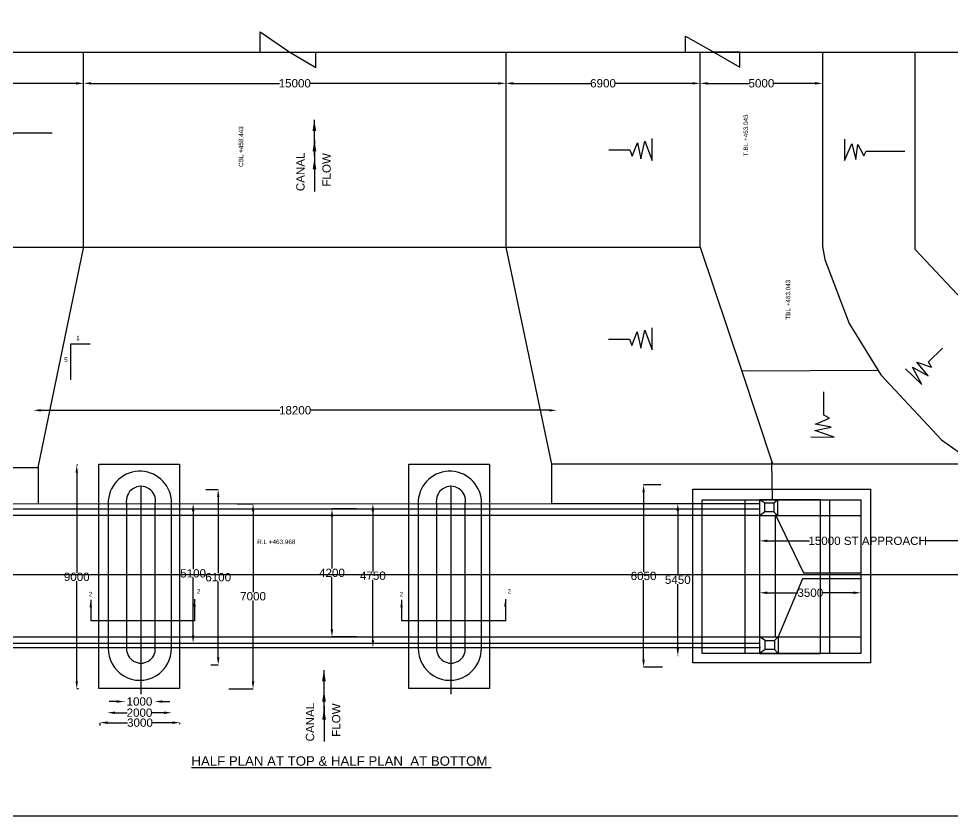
# Model space of a CAD drawing. Header units: inches. Extents: x 77656 to 136932, y -25912 to 8658.
# Drawn here: x 92124 to 116881, y -25912 to -4770 of the extents above; entities that cross this region are included whole.
import ezdxf

# ---------------------------------------------------------------- set-up
doc = ezdxf.new("R2010")
doc.units = ezdxf.units.IN
doc.header["$MEASUREMENT"] = 0
for name, color, linetype in [('DIMENSIONS', 7, 'Continuous'), ('DRAWING', 7, 'Continuous'), ('TEXT', 1, 'Continuous')]:
    doc.layers.add(name, color=color, linetype=linetype)
doc.styles.get("Standard").update_dxf_attribs({"font": 'arial.ttf'})
doc.dimstyles.get("Standard").update_dxf_attribs({"dimtxt": 220, "dimasz": 200, "dimexe": 0.18, "dimexo": 0.0625, "dimgap": 0.09, "dimtad": 0, "dimtih": 1, "dimtoh": 1, "dimdec": 4, "dimzin": 0, "dimdsep": 46, "dimtxsty": 'Standard', "dimcen": 0.09, "dimadec": 0, "dimazin": 0, "dimtfac": 1, "dimtdec": 4, "dimtofl": 0, "dimtmove": 0, "dimatfit": 3, "dimfxl": 0, "dimtolj": 1, "dimtzin": 0, "dimarcsym": 0})

# ---------------------------------------------------------------- blocks, each defined once
blk = doc.blocks.new('*D16')
at = {"layer": 'Defpoints', "color": 0, "transparency": 16777216}
for p in [(94924, -22857), (95730, -22870), (95730, -22870)]:
    blk.add_point(p, dxfattribs=at)
at = {"layer": 'DIMENSIONS', "color": 0, "lineweight": -2, "transparency": 16777216}
for p, q in [((94724, -22870), (94524, -22870)), ((94924, -22857), (94924, -22871)), ((95730, -22870), (95730, -22870)), ((95930, -22870), (96130, -22870))]:
    blk.add_line(p, q, dxfattribs=at)
at = {"layer": 'DIMENSIONS', "color": 0, "transparency": 16777216}
for points in [[(94724, -22837), (94724, -22904), (94924, -22870)], [(95930, -22837), (95930, -22904), (95730, -22870)]]:
    blk.add_solid(points, dxfattribs=at)
at = {"layer": 'DIMENSIONS', "color": 0, "transparency": 16777216, "insert": (95327, -22870), "char_height": 220, "attachment_point": 5}
blk.add_mtext('\\A1;1000', dxfattribs=at)
blk = doc.blocks.new('*D17')
at = {"layer": 'Defpoints', "color": 0, "transparency": 16777216}
for p in [(94480, -23166), (94480, -23166), (96177, -23173)]:
    blk.add_point(p, dxfattribs=at)
at = {"layer": 'DIMENSIONS', "color": 0, "lineweight": -2, "transparency": 16777216}
for p, q in [((94480, -23166), (94480, -23166)), ((94680, -23166), (94998, -23166)), ((95977, -23166), (95658, -23166)), ((96177, -23173), (96177, -23166))]:
    blk.add_line(p, q, dxfattribs=at)
at = {"layer": 'DIMENSIONS', "color": 0, "transparency": 16777216}
for points in [[(94680, -23133), (94680, -23200), (94480, -23166)], [(95977, -23133), (95977, -23200), (96177, -23166)]]:
    blk.add_solid(points, dxfattribs=at)
at = {"layer": 'DIMENSIONS', "color": 0, "transparency": 16777216, "insert": (95328, -23166), "char_height": 220, "attachment_point": 5}
blk.add_mtext('\\A1;2000', dxfattribs=at)
blk = doc.blocks.new('*D18')
at = {"layer": 'Defpoints', "color": 0, "transparency": 16777216}
for p in [(94282, -23501), (96400, -23430), (96400, -23469)]:
    blk.add_point(p, dxfattribs=at)
at = {"layer": 'DIMENSIONS', "color": 0, "lineweight": -2, "transparency": 16777216}
for p, q in [((94282, -23501), (94282, -23430)), ((94482, -23430), (95013, -23430)), ((96200, -23430), (95669, -23430)), ((96400, -23469), (96400, -23430))]:
    blk.add_line(p, q, dxfattribs=at)
at = {"layer": 'DIMENSIONS', "color": 0, "transparency": 16777216}
for points in [[(94482, -23396), (94482, -23463), (94282, -23430)], [(96200, -23396), (96200, -23463), (96400, -23430)]]:
    blk.add_solid(points, dxfattribs=at)
at = {"layer": 'DIMENSIONS', "color": 0, "transparency": 16777216, "insert": (95341, -23430), "char_height": 220, "attachment_point": 5}
blk.add_mtext('\\A1;3000', dxfattribs=at)
blk = doc.blocks.new('*D19')
at = {"layer": 'Defpoints', "color": 0, "transparency": 16777216}
for p in [(100431, -17766), (101082, -17766), (101082, -21153)]:
    blk.add_point(p, dxfattribs=at)
at = {"layer": 'DIMENSIONS', "color": 0, "lineweight": -2, "transparency": 16777216}
for p, q in [((101082, -17766), (100431, -17766)), ((100431, -17966), (100431, -19347)), ((100431, -20953), (100431, -19572)), ((101082, -21153), (100431, -21153))]:
    blk.add_line(p, q, dxfattribs=at)
at = {"layer": 'DIMENSIONS', "color": 0, "transparency": 16777216}
for points in [[(100397, -17966), (100464, -17966), (100431, -17766)], [(100397, -20953), (100464, -20953), (100431, -21153)]]:
    blk.add_solid(points, dxfattribs=at)
at = {"layer": 'DIMENSIONS', "color": 0, "transparency": 16777216, "insert": (100431, -19460), "char_height": 220, "attachment_point": 5}
blk.add_mtext('\\A1;4200', dxfattribs=at)
blk = doc.blocks.new('*D20')
at = {"layer": 'Defpoints', "color": 0, "transparency": 16777216}
for p in [(101517, -17625), (101517, -21444), (101517, -21444)]:
    blk.add_point(p, dxfattribs=at)
at = {"layer": 'DIMENSIONS', "color": 0, "lineweight": -2, "transparency": 16777216}
for p, q in [((101517, -17625), (101516, -17625)), ((101517, -17825), (101517, -19422)), ((101517, -21244), (101517, -19647)), ((101517, -21444), (101516, -21444))]:
    blk.add_line(p, q, dxfattribs=at)
at = {"layer": 'DIMENSIONS', "color": 0, "transparency": 16777216}
for points in [[(101483, -17825), (101550, -17825), (101517, -17625)], [(101483, -21244), (101550, -21244), (101517, -21444)]]:
    blk.add_solid(points, dxfattribs=at)
at = {"layer": 'DIMENSIONS', "color": 0, "transparency": 16777216, "insert": (101517, -19535), "char_height": 220, "attachment_point": 5}
blk.add_mtext('\\A1;4750', dxfattribs=at)
blk = doc.blocks.new('*D21')
at = {"layer": 'Defpoints', "color": 0, "transparency": 16777216}
for p in [(109148, -17125), (108694, -21959), (109192, -21959)]:
    blk.add_point(p, dxfattribs=at)
at = {"layer": 'DIMENSIONS', "color": 0, "lineweight": -2, "transparency": 16777216}
for p, q in [((109148, -17125), (108694, -17125)), ((108694, -17325), (108694, -19430)), ((108694, -21759), (108694, -19655)), ((109192, -21959), (108694, -21959))]:
    blk.add_line(p, q, dxfattribs=at)
at = {"layer": 'DIMENSIONS', "color": 0, "transparency": 16777216}
for points in [[(108661, -17325), (108727, -17325), (108694, -17125)], [(108661, -21759), (108727, -21759), (108694, -21959)]]:
    blk.add_solid(points, dxfattribs=at)
at = {"layer": 'DIMENSIONS', "color": 0, "transparency": 16777216, "insert": (108694, -19542), "char_height": 220, "attachment_point": 5}
blk.add_mtext('\\A1;6050', dxfattribs=at)
blk = doc.blocks.new('*D22')
at = {"layer": 'Defpoints', "color": 0, "transparency": 16777216}
for p in [(109558, -17623), (109602, -21662), (109613, -21662)]:
    blk.add_point(p, dxfattribs=at)
at = {"layer": 'DIMENSIONS', "color": 0, "lineweight": -2, "transparency": 16777216}
for p, q in [((109558, -17623), (109602, -17623)), ((109602, -17823), (109602, -19530)), ((109602, -21462), (109602, -19755)), ((109613, -21662), (109602, -21662))]:
    blk.add_line(p, q, dxfattribs=at)
at = {"layer": 'DIMENSIONS', "color": 0, "transparency": 16777216}
for points in [[(109569, -17823), (109635, -17823), (109602, -17623)], [(109569, -21462), (109635, -21462), (109602, -21662)]]:
    blk.add_solid(points, dxfattribs=at)
at = {"layer": 'DIMENSIONS', "color": 0, "transparency": 16777216, "insert": (109602, -19643), "char_height": 220, "attachment_point": 5}
blk.add_mtext('\\A1;5450', dxfattribs=at)
blk = doc.blocks.new('*D23')
at = {"layer": 'Defpoints', "color": 0, "transparency": 16777216}
for p in [(111772, -18611), (117499, -18611), (117499, -18611)]:
    blk.add_point(p, dxfattribs=at)
at = {"layer": 'DIMENSIONS', "color": 0, "lineweight": -2, "transparency": 16777216}
for p, q in [((111772, -18611), (111772, -18611)), ((111972, -18611), (113093, -18611)), ((117299, -18611), (116178, -18611)), ((117499, -18611), (117499, -18611))]:
    blk.add_line(p, q, dxfattribs=at)
at = {"layer": 'DIMENSIONS', "color": 0, "transparency": 16777216}
for points in [[(111972, -18578), (111972, -18644), (111772, -18611)], [(117299, -18578), (117299, -18644), (117499, -18611)]]:
    blk.add_solid(points, dxfattribs=at)
at = {"layer": 'DIMENSIONS', "color": 0, "transparency": 16777216, "insert": (114636, -18611), "char_height": 220, "attachment_point": 5}
blk.add_mtext('\\A1;15000 ST APPROACH', dxfattribs=at)
blk = doc.blocks.new('*D24')
at = {"layer": 'Defpoints', "color": 0, "transparency": 16777216}
for p in [(111772, -19940), (114458, -19940), (114458, -19987)]:
    blk.add_point(p, dxfattribs=at)
at = {"layer": 'DIMENSIONS', "color": 0, "lineweight": -2, "transparency": 16777216}
for p, q in [((111772, -19941), (111772, -19988)), ((111972, -19987), (112787, -19987)), ((114258, -19987), (113443, -19987)), ((114458, -19941), (114458, -19988))]:
    blk.add_line(p, q, dxfattribs=at)
at = {"layer": 'DIMENSIONS', "color": 0, "transparency": 16777216}
for points in [[(111972, -19954), (111972, -20021), (111772, -19987)], [(114258, -19954), (114258, -20021), (114458, -19987)]]:
    blk.add_solid(points, dxfattribs=at)
at = {"layer": 'DIMENSIONS', "color": 0, "transparency": 16777216, "insert": (113115, -19987), "char_height": 220, "attachment_point": 5}
blk.add_mtext('\\A1;3500', dxfattribs=at)
blk = doc.blocks.new('*D25')
at = {"layer": 'Defpoints', "color": 0, "transparency": 16777216}
for p in [(96750, -17626), (96750, -17626), (96751, -21319)]:
    blk.add_point(p, dxfattribs=at)
at = {"layer": 'DIMENSIONS', "color": 0, "lineweight": -2, "transparency": 16777216}
for p, q in [((96750, -17626), (96750, -17626)), ((96750, -17826), (96750, -19360)), ((96750, -21119), (96750, -19585)), ((96750, -21319), (96750, -21319))]:
    blk.add_line(p, q, dxfattribs=at)
at = {"layer": 'DIMENSIONS', "color": 0, "transparency": 16777216}
for points in [[(96716, -17826), (96783, -17826), (96750, -17626)], [(96716, -21119), (96783, -21119), (96750, -21319)]]:
    blk.add_solid(points, dxfattribs=at)
at = {"layer": 'DIMENSIONS', "color": 0, "transparency": 16777216, "insert": (96750, -19473), "char_height": 220, "attachment_point": 5}
blk.add_mtext('\\A1;5100', dxfattribs=at)
blk = doc.blocks.new('*D26')
at = {"layer": 'Defpoints', "color": 0, "transparency": 16777216}
for p in [(97087, -17252), (97217, -21899), (97415, -21899)]:
    blk.add_point(p, dxfattribs=at)
at = {"layer": 'DIMENSIONS', "color": 0, "lineweight": -2, "transparency": 16777216}
for p, q in [((97087, -17252), (97416, -17252)), ((97415, -17452), (97415, -19463)), ((97415, -21699), (97415, -19688)), ((97217, -21899), (97416, -21899))]:
    blk.add_line(p, q, dxfattribs=at)
at = {"layer": 'DIMENSIONS', "color": 0, "transparency": 16777216}
for points in [[(97382, -17452), (97449, -17452), (97415, -17252)], [(97382, -21699), (97449, -21699), (97415, -21899)]]:
    blk.add_solid(points, dxfattribs=at)
at = {"layer": 'DIMENSIONS', "color": 0, "transparency": 16777216, "insert": (97415, -19575), "char_height": 220, "attachment_point": 5}
blk.add_mtext('\\A1;6100', dxfattribs=at)
blk = doc.blocks.new('*D27')
at = {"layer": 'Defpoints', "color": 0, "transparency": 16777216}
for p in [(97916, -17626), (98339, -17626), (97700, -22533)]:
    blk.add_point(p, dxfattribs=at)
at = {"layer": 'DIMENSIONS', "color": 0, "lineweight": -2, "transparency": 16777216}
for p, q in [((97916, -17626), (98339, -17626)), ((98339, -17826), (98339, -19967)), ((98339, -22333), (98339, -20192)), ((97700, -22533), (98339, -22533))]:
    blk.add_line(p, q, dxfattribs=at)
at = {"layer": 'DIMENSIONS', "color": 0, "transparency": 16777216}
for points in [[(98306, -17826), (98373, -17826), (98339, -17626)], [(98306, -22333), (98373, -22333), (98339, -22533)]]:
    blk.add_solid(points, dxfattribs=at)
at = {"layer": 'DIMENSIONS', "color": 0, "transparency": 16777216, "insert": (98339, -20080), "char_height": 220, "attachment_point": 5}
blk.add_mtext('\\A1;7000', dxfattribs=at)
blk = doc.blocks.new('*D28')
at = {"layer": 'Defpoints', "color": 0, "transparency": 16777216}
for p in [(93690, -16603), (93664, -22530), (93715, -22530)]:
    blk.add_point(p, dxfattribs=at)
at = {"layer": 'DIMENSIONS', "color": 0, "lineweight": -2, "transparency": 16777216}
for p, q in [((93689, -16603), (93664, -16603)), ((93664, -16803), (93664, -19454)), ((93664, -22330), (93664, -19679)), ((93715, -22530), (93664, -22530))]:
    blk.add_line(p, q, dxfattribs=at)
at = {"layer": 'DIMENSIONS', "color": 0, "transparency": 16777216}
for points in [[(93631, -16803), (93698, -16803), (93664, -16603)], [(93631, -22330), (93698, -22330), (93664, -22530)]]:
    blk.add_solid(points, dxfattribs=at)
at = {"layer": 'DIMENSIONS', "color": 0, "transparency": 16777216, "insert": (93664, -19566), "char_height": 220, "attachment_point": 5}
blk.add_mtext('\\A1;9000', dxfattribs=at)
blk = doc.blocks.new('*D30')
at = {"layer": 'Defpoints', "color": 0, "transparency": 16777216}
for p in [(88701, -6484), (93846, -6484), (93846, -6484)]:
    blk.add_point(p, dxfattribs=at)
at = {"layer": 'DIMENSIONS', "color": 0, "lineweight": -2, "transparency": 16777216}
for p, q in [((88701, -6484), (88701, -6484)), ((88901, -6484), (90945, -6484)), ((93646, -6484), (91603, -6484)), ((93846, -6484), (93846, -6484))]:
    blk.add_line(p, q, dxfattribs=at)
at = {"layer": 'DIMENSIONS', "color": 0, "transparency": 16777216}
for points in [[(88901, -6451), (88901, -6518), (88701, -6484)], [(93646, -6451), (93646, -6518), (93846, -6484)]]:
    blk.add_solid(points, dxfattribs=at)
at = {"layer": 'DIMENSIONS', "color": 0, "transparency": 16777216, "insert": (91274, -6484), "char_height": 220, "attachment_point": 5}
blk.add_mtext('\\A1;6900', dxfattribs=at)
blk = doc.blocks.new('*D31')
at = {"layer": 'Defpoints', "color": 0, "transparency": 16777216}
for p in [(93846, -6484), (105043, -6484), (105043, -6484)]:
    blk.add_point(p, dxfattribs=at)
at = {"layer": 'DIMENSIONS', "color": 0, "lineweight": -2, "transparency": 16777216}
for p, q in [((93846, -6484), (93846, -6484)), ((94046, -6484), (99041, -6484)), ((104843, -6484), (99848, -6484)), ((105043, -6484), (105043, -6484))]:
    blk.add_line(p, q, dxfattribs=at)
at = {"layer": 'DIMENSIONS', "color": 0, "transparency": 16777216}
for points in [[(94046, -6451), (94046, -6517), (93846, -6484)], [(104843, -6451), (104843, -6517), (105043, -6484)]]:
    blk.add_solid(points, dxfattribs=at)
at = {"layer": 'DIMENSIONS', "color": 0, "transparency": 16777216, "insert": (99445, -6484), "char_height": 220, "attachment_point": 5}
blk.add_mtext('\\A1;15000', dxfattribs=at)
blk = doc.blocks.new('*D32')
at = {"layer": 'Defpoints', "color": 0, "transparency": 16777216}
for p in [(105043, -6484), (110195, -6484), (110195, -6484)]:
    blk.add_point(p, dxfattribs=at)
at = {"layer": 'DIMENSIONS', "color": 0, "lineweight": -2, "transparency": 16777216}
for p, q in [((105043, -6484), (105043, -6484)), ((105243, -6484), (107290, -6484)), ((109995, -6484), (107948, -6484)), ((110195, -6484), (110195, -6484))]:
    blk.add_line(p, q, dxfattribs=at)
at = {"layer": 'DIMENSIONS', "color": 0, "transparency": 16777216}
for points in [[(105243, -6451), (105243, -6518), (105043, -6484)], [(109995, -6451), (109995, -6518), (110195, -6484)]]:
    blk.add_solid(points, dxfattribs=at)
at = {"layer": 'DIMENSIONS', "color": 0, "transparency": 16777216, "insert": (107619, -6484), "char_height": 220, "attachment_point": 5}
blk.add_mtext('\\A1;6900', dxfattribs=at)
blk = doc.blocks.new('*D33')
at = {"layer": 'Defpoints', "color": 0, "transparency": 16777216}
for p in [(110195, -6484), (113442, -6484), (113442, -6484)]:
    blk.add_point(p, dxfattribs=at)
at = {"layer": 'DIMENSIONS', "color": 0, "lineweight": -2, "transparency": 16777216}
for p, q in [((110195, -6485), (110195, -6485)), ((110395, -6484), (111490, -6484)), ((113242, -6484), (112147, -6484)), ((113442, -6485), (113442, -6485))]:
    blk.add_line(p, q, dxfattribs=at)
at = {"layer": 'DIMENSIONS', "color": 0, "transparency": 16777216}
for points in [[(110395, -6451), (110395, -6518), (110195, -6484)], [(113242, -6451), (113242, -6518), (113442, -6484)]]:
    blk.add_solid(points, dxfattribs=at)
at = {"layer": 'DIMENSIONS', "color": 0, "transparency": 16777216, "insert": (111819, -6484), "char_height": 220, "attachment_point": 5}
blk.add_mtext('\\A1;5000', dxfattribs=at)
blk = doc.blocks.new('*D40')
at = {"layer": 'Defpoints', "color": 0, "transparency": 16777216}
for p in [(92517, -15151), (106391, -15151), (106391, -15151)]:
    blk.add_point(p, dxfattribs=at)
at = {"layer": 'TEXT', "color": 0, "lineweight": -2, "transparency": 16777216}
for p, q in [((92517, -15151), (92517, -15151)), ((92717, -15151), (99050, -15151)), ((106191, -15151), (99857, -15151)), ((106391, -15151), (106391, -15151))]:
    blk.add_line(p, q, dxfattribs=at)
at = {"layer": 'TEXT', "color": 0, "transparency": 16777216}
for points in [[(92717, -15118), (92717, -15184), (92517, -15151)], [(106191, -15118), (106191, -15184), (106391, -15151)]]:
    blk.add_solid(points, dxfattribs=at)
at = {"layer": 'TEXT', "color": 0, "transparency": 16777216, "insert": (99454, -15151), "char_height": 220, "attachment_point": 5}
blk.add_mtext('\\A1;18200', dxfattribs=at)

msp = doc.modelspace()

# ---------------------------------------------------------------- linework, layer by layer
at = {"layer": 'DRAWING', "color": 7}
for points in [[(98525.73084, -5660.28638), (98525.73084, -5115.80882), (99317.95535, -5660.28638), (100001.84009, -6062.94215), (100001.84009, -5660.28638)], [(109803.00097, -5660.28638), (109803.00097, -5234.47053), (110560.18777, -5660.28638), (111245.87996, -5660.28638), (110560.18777, -5660.28638)], [(86243.80081, -5660.28638), (87028.43404, -5660.28638), (100047.30745, -5660.28638), (120457.75926, -5660.28638)], [(88701.04636, -10825.81943), (110195.28412, -10825.81943), (110195.28412, -5660.28638)], [(92644.32204, -16665.72993), (93846.39541, -10848.77843), (93846.39541, -5658.03989)], [(105043.1337, -5660.28638), (105043.1337, -10825.81943), (106255.7706, -16579.12234), (106255.7706, -17623.45795), (111771.86338, -17623.45795)], [(110560.18777, -5660.28638), (111244.09929, -6051.09494), (111245.87996, -5660.28638)], [(113441.98276, -5660.28638), (113441.98276, -10809.52521), (113498.70984, -11151.9452), (114147.10166, -12846.61336), (114989.57323, -14210.97877), (116596.56849, -15932.16814), (117499.43559, -16568.88387), (117499.43559, -19508.80759)], [(123362.11387, -14209.6688), (121720.37545, -14202.41224), (120128.05398, -13880.69901), (118814.10628, -13365.73605), (117282.36779, -12364.81341), (115895.82762, -10885.19337), (115895.82762, -5660.28638)], [(91413.29662, -7489.68878), (91413.29662, -8055.28146), (91607.87738, -7611.26455), (91712.65195, -8028.85221), (91765.03923, -7627.12238), (91923.69491, -7927.49089), (91986.34242, -7799.95135), (93010.01657, -7799.95135)], [(107769.32824, -8250.74151), (108327.50352, -8250.74151), (108389.86972, -8413.72485), (108530.19266, -8056.92342), (108620.62345, -8484.20394), (108726.64559, -8012.87404), (108923.09852, -8528.25331), (108923.09852, -7946.79951)], [(114025.07145, -7967.81308), (114025.07145, -8533.40575), (114219.65221, -8089.38884), (114324.42678, -8506.97651), (114376.81407, -8105.24667), (114535.46974, -8405.61519), (114598.11726, -8278.07564), (115621.7914, -8278.07564)], [(110195.28412, -10825.81943), (111302.82127, -14115.684), (112109.31792, -16568.88387)], [(107766.67491, -13268.08915), (108324.85019, -13268.08915), (108387.21639, -13431.07249), (108527.53933, -13074.27106), (108617.97012, -13501.55158), (108723.99226, -13030.22169), (108920.44519, -13545.60096), (108920.44519, -12964.14716)], [(115642.99355, -14054.97648), (116070.0094, -14462.77963), (115825.42723, -14004.00109), (116238.40998, -14236.22206), (115935.69029, -13873.73043), (116332.63403, -14004.00109), (116248.43374, -13862.40267), (116618.08182, -13503.98326)], [(114916.508, -14092.65113), (111302.82127, -14115.684)], [(106255.7706, -16568.88387), (112109.31792, -16568.88387), (117499.43559, -16568.88387), (123362.11387, -14209.6688)], [(113133.54011, -15853.83551), (113752.38637, -15863.54858), (113236.68061, -15685.47268), (113667.58105, -15598.05319), (113257.30871, -15513.87201), (113624.03275, -15358.46009), (113472.76953, -15279.20667), (113472.76953, -14660.79733)], [(112110.23899, -17526.80532), (112095.29354, -16526.22454)], [(81502.53017, -16665.72993), (92644.32204, -16665.72993)], [(92644.32204, -16665.72993), (92644.51173, -17627.23747)], [(95366.14103, -17164.39812), (95366.14103, -22673.2813)], [(103585.87578, -17164.39812), (103585.87578, -22673.2813)], [(96173.85814, -21443.94475), (96173.85814, -17547.1711)], [(104393.59289, -21443.94475), (104393.59289, -17547.1711)], [(111910.41537, -17598.59019), (111770.8, -17526.80532)], [(112150.08764, -17598.59019), (112243.16518, -17526.80532)], [(112243.16518, -17526.80532), (112243.16518, -17942.5383)], [(87130.01342, -17628.32538), (111771.86338, -17623.45795)], [(87130.01342, -17765.9319), (111771.86338, -17765.9319)], [(94498.79843, -17626.87165), (94498.79843, -21443.94475)], [(94985.27288, -17626.77568), (94985.27288, -21443.94475)], [(95747.94467, -21443.94475), (95747.19158, -17626.62537)], [(102718.53318, -17626.87165), (102718.53318, -21443.94475)], [(103205.00763, -17626.77568), (103205.00763, -21443.94475)], [(103967.67942, -21443.94475), (103966.92634, -17626.62537)], [(111785.4664, -17942.5383), (84461.8312, -17942.5383)], [(111771.86338, -17942.5383), (114458.10243, -17942.5383)], [(111910.41537, -17842.76488), (111785.4664, -17942.5383)], [(112150.08764, -17842.76488), (112243.16518, -17942.5383)], [(112194.80013, -21153.26885), (112194.80013, -17921.38147)], [(112194.80013, -17921.38147), (112932.03107, -19454.11494), (114458.10243, -19454.11494)], [(123362.11387, -19508.80759), (78087.16317, -19508.80759)], [(114458.10243, -19615.23385), (112904.9411, -19615.23385), (112265.57665, -21153.26885)], [(87509.58002, -21153.26885), (102548.42171, -21153.26885), (114444.88507, -21153.26885)], [(111917.63437, -21250.45706), (111771.86338, -21153.26885)], [(112163.27692, -21250.45706), (112265.57665, -21153.26885)], [(112265.57665, -21153.26885), (112265.57665, -21599.86596)], [(87130.01342, -21319.35931), (111788.87558, -21319.35931)], [(111795.28019, -21443.94475), (94245.96785, -21443.94475), (87130.01342, -21443.94475)], [(111917.63437, -21491.78608), (111771.86338, -21599.86596)], [(112163.27692, -21491.78608), (112265.57665, -21599.86596)]]:
    msp.add_lwpolyline(points, dxfattribs=at)
for points in [[(94245.96785, -16574.52789), (96387.46264, -16574.52789), (96387.46264, -22525.14036), (94245.96785, -22525.14036)], [(102465.7026, -16574.52789), (104607.19739, -16574.52789), (104607.19739, -22525.14036), (102465.7026, -22525.14036)], [(110000.51266, -17243.24886), (114711.55745, -17243.24886), (114711.55745, -21844.72083), (110000.51266, -21844.72083)], [(114458.10243, -21599.86596), (110248.22955, -21599.86596), (110248.22955, -17526.80532), (114458.10243, -17526.80532)], [(111390.76911, -17526.80532), (113622.0839, -17526.80532), (113622.0839, -21599.86596), (111390.76911, -21599.86596)], [(111771.86338, -21599.86596), (113384.89222, -21599.86596), (113384.89222, -17526.80532), (111771.86338, -17526.80532)], [(111910.41537, -17598.59019), (112150.08764, -17598.59019), (112150.08764, -17842.76488), (111910.41537, -17842.76488)], [(111917.63437, -21250.45706), (112163.27692, -21250.45706), (112163.27692, -21491.78608), (111917.63437, -21491.78608)]]:
    msp.add_lwpolyline(points, close=True, dxfattribs=at)
for centre, radius, start, end in [((95337.13056, -17603.81195), 838.64249, 3.872632378, 181.558797245), ((103556.86532, -17603.81195), 838.64249, 3.872632378, 181.558797245), ((95366.2176, -17552.51371), 388.1156, 348.991622571, 191.030984264), ((103585.95235, -17552.51371), 388.1156, 348.991622571, 191.030984264), ((95336.32828, -21468.76894), 837.89767, 178.302263448, 1.697736552), ((95366.60877, -21469.76439), 382.209, 176.126506844, 3.873493156), ((103556.06304, -21468.76894), 837.89767, 178.302263448, 1.697736552), ((103586.34353, -21469.76439), 382.209, 176.126506844, 3.873493156)]:
    msp.add_arc(centre, radius, start, end, dxfattribs=at)
at = {"layer": 'TEXT', "color": 7}
msp.add_lwpolyline([(136932.44179, -25912.18898), (77656.01212, -25912.18898), (77656.01212, 8657.72237), (136932.44179, 8657.72237)], close=True, dxfattribs=at)
msp.add_lwpolyline([(94020.70956, -13396.65462), (93497.62923, -13396.65462), (93497.62923, -14342.94657)], dxfattribs=at)

# ---------------------------------------------------------------- texts
at = {"layer": 'DRAWING', "color": 7}
for s, p in [('CANAL', (99705.14243, -9342.80337)), (' FLOW', (100399.23873, -9306.74424)), ('CANAL', (99959.45865, -23927.36286)), (' FLOW', (100653.55494, -23891.30373))]:
    msp.add_text(s, height=220, rotation=90, dxfattribs=at).set_placement(p)
at = {"layer": 'TEXT', "color": 7}
for s, p in [('T.BL +463.043', (111464.31177, -8413.56765)), ('CBL +458.443', (98078.90193, -8699.07786)), ('TBL +463.043', (112585.23502, -12748.69761))]:
    msp.add_text(s, height=120, rotation=90, dxfattribs=at).set_placement(p)
for s, height, p in [('1', 120, (93650.53817, -13291.52643)), ('5', 120, (93331.49096, -13869.9408)), ('R.L +463.968', 120, (98450.45661, -18697.47077)), ('2', 120, (93987.06212, -20082.67159)), ('2', 120, (96848.76053, -20011.05465)), ('2', 120, (102228.12038, -20082.67159)), ('2', 120, (105089.81879, -20011.05465)), ('%%UHALF PLAN AT TOP & HALF PLAN  AT BOTTOM ', 250.929825, (96704.40246, -24572.0087))]:
    msp.add_text(s, height=height, dxfattribs=at).set_placement(p)

# ---------------------------------------------------------------- dimensions: what is measured, and where the dimension line sits
at = {"layer": 'DIMENSIONS', "color": 7}
for base, p1, p2, text, picture, middle in [((93846.39541, -6484.27668), (88701.04636, -6484.09668), (93846.39541, -6484.09668), '6900', '*D30', (91273.72089, -6484.27668)), ((105043.1337, -6484.09668), (93846.39541, -6484.45668), (105043.1337, -6484.45668), '15000', '*D31', (99444.76456, -6484.09668)), ((110195.28412, -6484.45668), (105043.1337, -6484.45668), (110195.28412, -6484.45668), '6900', '*D32', (107619.20891, -6484.45668)), ((113441.98276, -6484.45668), (110195.28412, -6484.45668), (113441.98276, -6484.45668), '5000', '*D33', (111818.63344, -6484.45668)), ((117499.43559, -18610.88379), (111771.86338, -18610.88379), (117499.43559, -18610.88379), '15000 ST APPROACH', '*D23', (114635.64948, -18610.88379)), ((114458.10243, -19987.41906), (111771.86338, -19940.49183), (114458.10243, -19940.49183), '3500', '*D24', (113114.9829, -19987.41906)), ((95729.93484, -22870.40349), (94924.17836, -22857.39531), (95729.93484, -22870.40349), '1000', '*D16', (95327.0566, -22870.40349)), ((94479.86118, -23166.34155), (96176.55421, -23172.84574), (94479.86118, -23166.34155), '2000', '*D17', (95328.2077, -23166.34155)), ((96399.86372, -23429.75905), (94281.87508, -23501.30456), (96399.86372, -23468.78401), '3000', '*D18', (95340.8694, -23429.75905))]:
    dim = msp.add_linear_dim(base=base, p1=p1, p2=p2, text=text, dimstyle='Standard', dxfattribs=at)
    dim.commit()
    dim.dimension.update_dxf_attribs({"geometry": picture, "text_midpoint": middle})
for base, p1, p2, text, picture, middle in [((93664.2336, -22529.73171), (93689.53161, -16602.60455), (93715.18291, -22529.73171), '9000', '*D28', (93664.2336, -19566.16813)), ((97415.38169, -21898.96531), (97087.28122, -17251.97331), (97216.79456, -21898.96531), '6100', '*D26', (97415.38169, -19575.46931)), ((108693.95896, -21958.99523), (109147.96806, -17125.47952), (109192.2618, -21958.99523), '6050', '*D21', (108693.95896, -19542.23738)), ((96749.81706, -17626.42521), (96750.54651, -21319.35931), (96749.81706, -17626.42521), '5100', '*D25', (96749.81706, -19472.89226)), ((98339.23799, -17626.19482), (97700.31106, -22533.20034), (97916.16589, -17626.19482), '7000', '*D27', (98339.23799, -20079.69758)), ((100430.80976, -17765.9319), (101082.32036, -21153.26885), (101082.32036, -17765.9319), '4200', '*D19', (100430.80976, -19459.60037)), ((101516.66334, -21443.94475), (101516.66334, -17625.48363), (101516.66334, -21443.94475), '4750', '*D20', (101516.66334, -19534.71419)), ((109601.97752, -21661.78875), (109557.68379, -17623.45795), (109613.05105, -21661.78875), '5450', '*D22', (109601.97752, -19642.62335))]:
    dim = msp.add_linear_dim(base=base, p1=p1, p2=p2, angle=90, text=text, dimstyle='Standard', dxfattribs=at)
    dim.commit()
    dim.dimension.update_dxf_attribs({"geometry": picture, "text_midpoint": middle})
at = {"layer": 'TEXT', "color": 7}
dim = msp.add_linear_dim(base=(106390.77071, -15151.14349), p1=(92516.62335, -15151.14349), p2=(106390.77071, -15151.14349), text='18200', dimstyle='Standard', dxfattribs=at)
dim.commit()
dim.dimension.update_dxf_attribs({"geometry": '*D40', "text_midpoint": (99453.69703, -15151.14349)})

# ---------------------------------------------------------------- leaders
at = {"layer": 'DRAWING', "color": 7}
for points in [[(99962.71607, -7451.37333), (99970.95329, -9348.03571)], [(99965.03914, -7986.27243), (99970.95329, -9348.03571)], [(99967.12019, -8465.44489), (99970.95329, -9348.03571)], [(100217.03228, -22035.93282), (100225.2695, -23932.5952)], [(100219.35535, -22570.83192), (100225.2695, -23932.5952)], [(100221.4364, -23050.00438), (100225.2695, -23932.5952)]]:
    msp.add_leader(points, dimstyle='Standard', override={"dimasz": 300}, dxfattribs=at)
at = {"layer": 'TEXT', "color": 7}
for points in [[(94035.68702, -20173.34683), (94035.68702, -20722.70255), (96805.84626, -20722.70255)], [(96787.67893, -20158.00702), (96787.67893, -20722.76538)], [(102276.74527, -20173.34683), (102276.74527, -20722.70255), (105046.90452, -20722.70255)], [(105028.73719, -20158.00702), (105028.73719, -20722.76538)]]:
    msp.add_leader(points, dimstyle='Standard', override={"dimgap": 0.09, "dimtad": 0}, dxfattribs=at)

doc.saveas('drawing.dxf')
